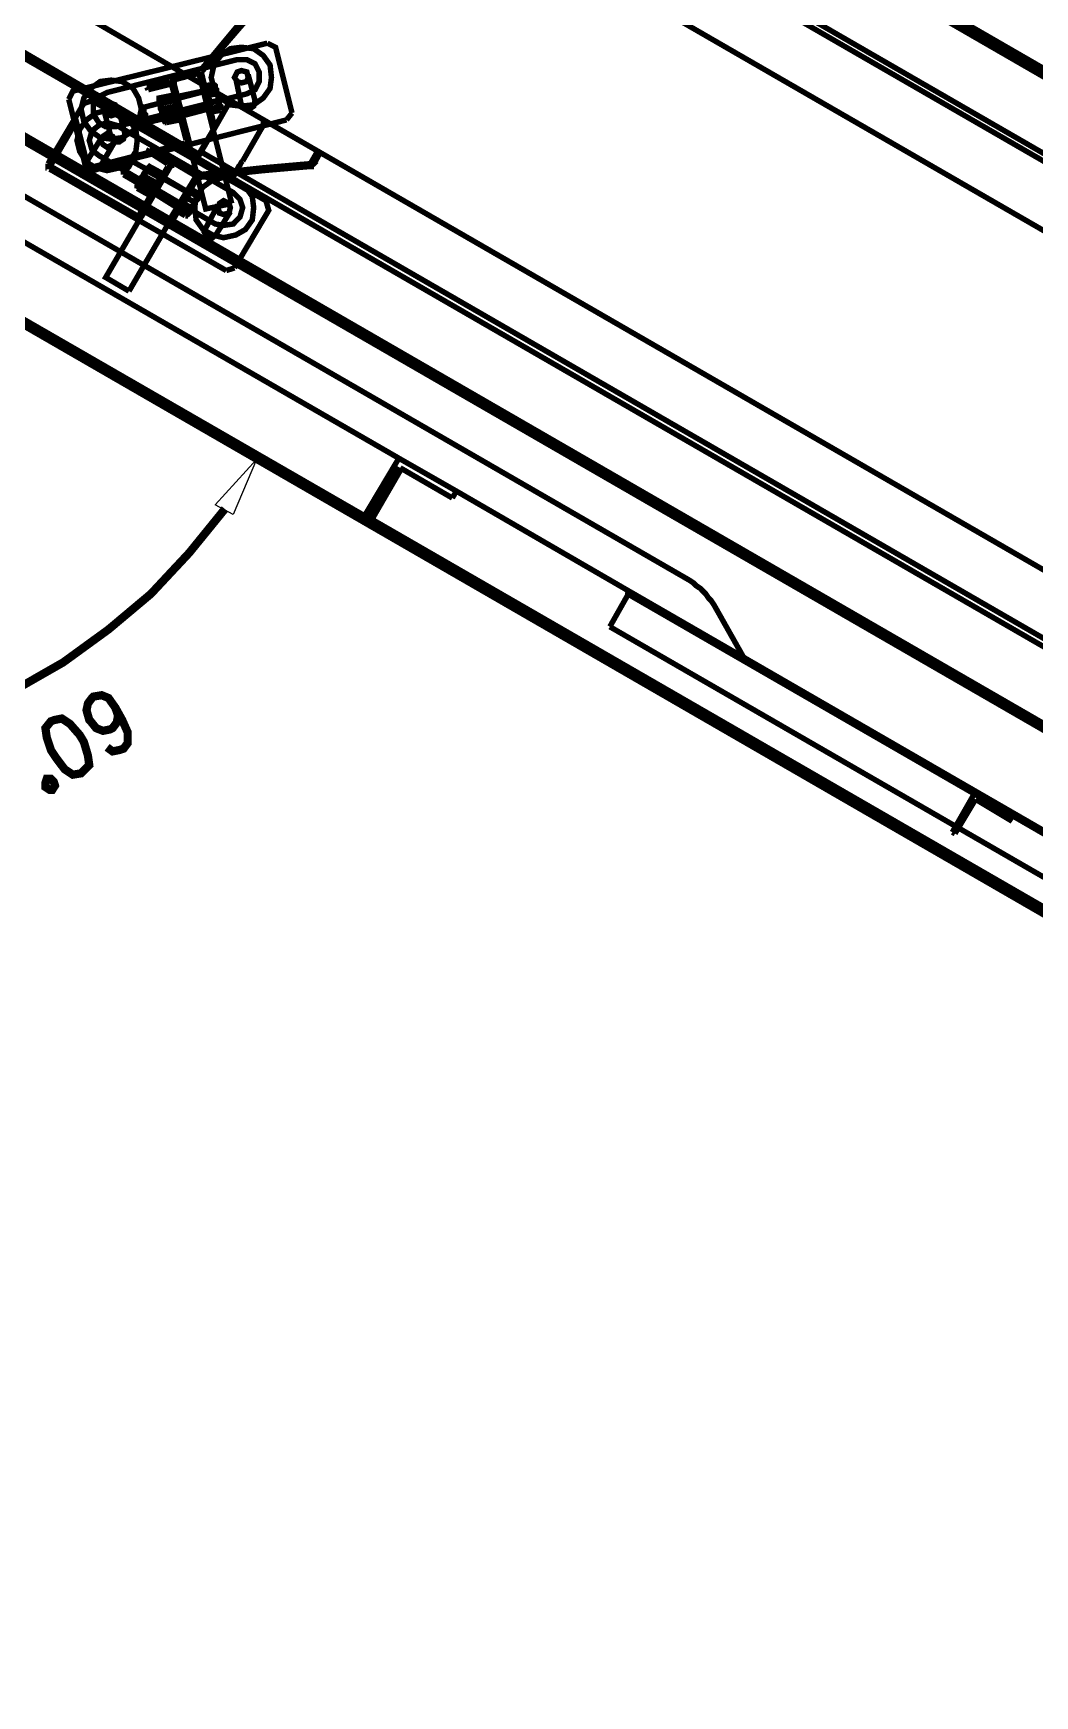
# Model space of a CAD drawing. Extents: x 0.1 to 11.6, y 0.3 to 16.2.
# Drawn here: x 5.644 to 6.862, y 7.934 to 9.957 of the extents above; entities that cross this region are included whole.
import ezdxf

# ---------------------------------------------------------------- set-up
doc = ezdxf.new("R2010")
doc.units = 0
doc.header["$MEASUREMENT"] = 0

msp = doc.modelspace()

# ---------------------------------------------------------------- linework, layer by layer
at = {"color": 0}
for points, const_width in [([(7.47999, 9.56168), (7.47999, 8.87999), (7.49669, 8.87999), (7.49669, 9.56168), (7.47999, 9.56168), (5.29497, 10.8233), (5.29497, 10.8217), (5.29335, 10.8217), (5.29335, 10.8184), (5.29167, 10.8167), (5.29167, 10.0333)], 0.01), ([(5.29167, 10.8167), (9.94336, 8.13167)], 0.00667), ([(6.10335, 10.255), (5.87831, 10.385), (5.84169, 10.4017), (5.80165, 10.4134), (5.76167, 10.42), (5.72168, 10.4183), (5.68164, 10.41), (5.64333, 10.3967), (5.60667, 10.3783), (5.57497, 10.3533), (5.54665, 10.3233), (5.52333, 10.29), (5.50667, 10.2533), (5.49501, 10.2133), (5.49001, 10.1733), (5.49001, 10.1334), (5.49832, 10.0933), (5.51167, 10.055), (5.53, 10.0183), (5.55501, 9.98665), (5.58501, 9.95833), (5.61833, 9.935), (5.84332, 9.80501), (5.88336, 9.875)], 0.00667), ([(9.90169, 8.06168), (9.90001, 8.06332), (6.10335, 10.255)], 0.00667), ([(9.89665, 8.05664), (6.09831, 10.2483)], 0.00667), ([(6.06168, 10.185), (9.86003, 7.99333), (9.90001, 8.06332)], 0.00667), ([(9.60167, 7.54167), (5.29497, 10.0283), (5.29167, 10.03)], 0.00667), ([(5.29167, 10.0233), (9.59831, 7.53836)], 0.01), ([(5.63167, 10.025), (5.66, 10.005), (5.88336, 9.875), (5.845, 9.81), (5.62169, 9.94)], 0.00667), ([(6.50836, 9.19667), (6.47168, 9.26167), (6.46832, 9.26665), (6.465, 9.27001), (6.46164, 9.27501), (6.45833, 9.27832), (6.45503, 9.28168), (6.44997, 9.285), (6.44667, 9.28836), (6.44168, 9.29167), (5.41997, 9.88167), (5.38499, 9.905), (5.35499, 9.935), (5.32835, 9.96832), (5.30832, 10.005), (5.30333, 10.0084), (5.29833, 10.0084), (5.29335, 10.0067), (5.29167, 10.0017)], 0.00667), ([(5.84668, 9.91168), (5.89665, 9.97168)], 0.00667), ([(5.84831, 9.91), (5.90001, 9.97)], 0.00667), ([(5.29167, 9.93332), (5.31332, 9.90668), (5.33832, 9.88167), (5.36664, 9.85835), (5.39501, 9.84), (6.08832, 9.44), (6.04665, 9.37001), (5.29497, 9.80333), (5.29497, 9.80501), (5.29335, 9.80501), (5.29335, 9.80664), (5.29167, 9.80664)], 0.00667), ([(5.84332, 9.80501), (5.845, 9.81), (5.62169, 9.94)], 0.00667), ([(5.92833, 9.94499), (5.69168, 9.88667), (5.68668, 9.87668)], 0.00667), ([(5.95833, 9.86003), (5.93832, 9.94), (5.92833, 9.94499)], 0.00667), ([(5.81332, 9.90001), (5.845, 9.90831)], 0.00667), ([(5.845, 9.90831), (5.845, 9.91), (5.845, 9.91168), (5.84668, 9.91168)], 0.00667), ([(5.88499, 9.75), (5.845, 9.90831)], 0.00667), ([(5.845, 9.90831), (5.86165, 9.845), (5.86333, 9.84668)], 0.00667), ([(5.84831, 9.90831), (5.84831, 9.91)], 0.00667), ([(5.86333, 9.84668), (5.84831, 9.90831)], 0.00667), ([(5.81, 9.89833), (5.78168, 9.89165)], 0.00667), ([(5.78331, 9.88835), (5.78168, 9.89165)], 0.00667), ([(5.81, 9.89501), (5.78331, 9.88835)], 0.00667), ([(5.815, 9.89501), (5.815, 9.89665), (5.81332, 9.89833), (5.81168, 9.89833), (5.81, 9.89833)], 0.00667), ([(5.81168, 9.89501), (5.81, 9.89501)], 0.00667), ([(5.83003, 9.82497), (5.81168, 9.89501)], 0.00667), ([(5.81332, 9.90001), (5.85335, 9.74333), (5.88499, 9.75)], 0.00667), ([(5.83333, 9.82497), (5.815, 9.89501)], 0.00667), ([(5.85335, 9.88835), (5.84999, 9.88667)], 0.00667), ([(5.85335, 9.89333), (5.86333, 9.89501)], 0.00667), ([(5.85335, 9.89165), (5.85335, 9.89333)], 0.00667), ([(5.85335, 9.89165), (5.85499, 9.88835), (5.86333, 9.89165)], 0.00667), ([(5.85335, 9.89165), (5.85499, 9.89165)], 0.00667), ([(5.85335, 9.88835), (5.85335, 9.88667)], 0.00667), ([(5.85667, 9.88167), (5.85499, 9.88835)], 0.00667), ([(5.86333, 9.89501), (5.86501, 9.89333)], 0.00667), ([(5.86501, 9.88997), (5.86501, 9.89333), (5.86333, 9.89501)], 0.00667), ([(5.86501, 9.89333), (5.86333, 9.89165)], 0.00667), ([(5.86333, 9.89165), (5.86664, 9.88835), (5.86664, 9.88336)], 0.00667), ([(5.86501, 9.89501), (5.86501, 9.89333)], 0.00667), ([(5.86501, 9.89333), (5.86501, 9.89165), (5.86501, 9.88997), (5.86664, 9.88835), (5.86664, 9.88667), (5.86664, 9.88499), (5.86664, 9.88336), (5.86833, 9.87999), (5.86833, 9.875)], 0.00667), ([(5.86664, 9.88336), (5.86664, 9.88667), (5.86501, 9.88997)], 0.00667), ([(5.88997, 9.90169), (5.89665, 9.87001), (5.90169, 9.86501), (5.90668, 9.86501), (5.91168, 9.86833), (5.91336, 9.875), (5.905, 9.90668)], 0.00667), ([(5.70503, 9.87169), (5.66336, 9.80165)], 0.00667), ([(5.68668, 9.87668), (5.70665, 9.79665)], 0.00667), ([(5.92665, 9.75331), (5.715, 9.875), (5.70503, 9.87169)], 0.00667), ([(5.77501, 9.86501), (5.77669, 9.86664), (5.77832, 9.86501), (5.77832, 9.86165), (5.77832, 9.86003), (5.78, 9.85835), (5.78, 9.85499), (5.78, 9.85335), (5.78168, 9.85167)], 0.00667), ([(5.85335, 9.88667), (5.77669, 9.86664)], 0.00667), ([(5.79665, 9.87668), (5.79665, 9.87831), (5.81332, 9.88167)], 0.00667), ([(5.81332, 9.87999), (5.79665, 9.87668), (5.79665, 9.87332), (5.79833, 9.86833)], 0.00667), ([(5.79665, 9.87831), (5.79665, 9.875), (5.79665, 9.87169), (5.79833, 9.87001), (5.79833, 9.86833), (5.79833, 9.86664), (5.79833, 9.86501), (5.80003, 9.86165), (5.80003, 9.86003), (5.80003, 9.85835), (5.80165, 9.85667)], 0.00667), ([(5.79665, 9.87668), (5.79665, 9.875), (5.79665, 9.87332), (5.79665, 9.87169)], 0.00667), ([(5.79665, 9.87668), (5.79833, 9.87668)], 0.00667), ([(5.79665, 9.87169), (5.79833, 9.86833), (5.80003, 9.86501), (5.81668, 9.86833)], 0.00667), ([(5.79665, 9.87169), (5.79833, 9.87001), (5.79833, 9.86833), (5.79833, 9.86664), (5.80003, 9.86333), (5.80003, 9.86165), (5.80003, 9.85835), (5.80165, 9.85667), (5.80165, 9.85499), (5.80165, 9.85335)], 0.00667), ([(5.79665, 9.87169), (5.79833, 9.87169), (5.79833, 9.87001), (5.79833, 9.86833), (5.80003, 9.86664), (5.80003, 9.86501), (5.80003, 9.86333), (5.80165, 9.86003), (5.80165, 9.85835), (5.80165, 9.85667), (5.80165, 9.85499)], 0.00667), ([(5.815, 9.875), (5.79833, 9.87169)], 0.00667), ([(5.79833, 9.86833), (5.80003, 9.86501), (5.80165, 9.86165)], 0.00667), ([(5.81668, 9.87668), (5.815, 9.87999), (5.81332, 9.88167)], 0.00667), ([(5.81332, 9.88167), (5.815, 9.88167)], 0.00667), ([(5.815, 9.88167), (5.81332, 9.87999)], 0.00667), ([(5.81332, 9.87999), (5.81668, 9.87668), (5.81668, 9.87332)], 0.00667), ([(5.815, 9.88167), (5.81668, 9.88167)], 0.00667), ([(5.81668, 9.87668), (5.815, 9.875)], 0.00667), ([(5.81999, 9.86003), (5.81999, 9.86165), (5.81836, 9.86333), (5.81836, 9.86501), (5.81836, 9.86664), (5.81668, 9.87001), (5.81668, 9.87169), (5.81668, 9.87332), (5.81668, 9.875), (5.815, 9.875)], 0.00667), ([(5.81836, 9.87999), (5.81668, 9.87831)], 0.00667), ([(5.81668, 9.86833), (5.81668, 9.87169), (5.81668, 9.87668)], 0.00667), ([(5.81668, 9.87332), (5.81836, 9.87001), (5.81836, 9.86501)], 0.00667), ([(5.81999, 9.86165), (5.81836, 9.86501), (5.81668, 9.86833)], 0.00667), ([(5.84999, 9.88667), (5.81836, 9.87999)], 0.00667), ([(5.85667, 9.88167), (5.86664, 9.88336)], 0.00667), ([(5.85667, 9.88167), (5.85835, 9.87332), (5.86833, 9.875)], 0.00667), ([(5.86003, 9.86664), (5.85835, 9.87332)], 0.00667), ([(5.86003, 9.86501), (5.87001, 9.86833)], 0.00667), ([(5.87169, 9.86333), (5.87169, 9.86664), (5.87001, 9.87001), (5.87001, 9.87169), (5.87001, 9.87332), (5.87001, 9.875), (5.86833, 9.87668), (5.86833, 9.87831), (5.86833, 9.87999), (5.86833, 9.88167), (5.86664, 9.88336)], 0.00667), ([(5.86833, 9.87668), (5.86833, 9.87999), (5.86664, 9.88336)], 0.00667), ([(5.87001, 9.86833), (5.87001, 9.87169), (5.86833, 9.87668)], 0.00667), ([(5.86833, 9.875), (5.87001, 9.87332), (5.87001, 9.87001)], 0.00667), ([(5.87169, 9.86664), (5.87169, 9.86833), (5.87001, 9.87001)], 0.00667), ([(5.87169, 9.86664), (5.87001, 9.86833)], 0.00667), ([(9.72331, 7.66), (9.68164, 7.68332), (5.88336, 9.875)], 0.00667), ([(5.69499, 9.84831), (5.66499, 9.79665)], 0.00667), ([(5.69168, 9.85335), (5.69499, 9.85335)], 0.00667), ([(5.69168, 9.84999), (5.69499, 9.84831)], 0.00667), ([(5.69499, 9.85335), (5.71001, 9.79497)], 0.00667), ([(5.715, 9.79167), (5.95167, 9.85167)], 0.00667), ([(5.74669, 9.86664), (5.75499, 9.83501), (5.75331, 9.82835), (5.74832, 9.82497), (5.74164, 9.82497), (5.73833, 9.83003), (5.72999, 9.86165)], 0.00667), ([(5.77501, 9.86501), (5.77669, 9.86501), (5.77669, 9.86333), (5.77669, 9.86165), (5.77669, 9.86003), (5.77832, 9.85835), (5.77832, 9.85499), (5.77832, 9.85335), (5.77832, 9.85167)], 0.00667), ([(5.77832, 9.85167), (5.78, 9.84999)], 0.00667), ([(5.78, 9.84999), (5.78168, 9.84831)], 0.00667), ([(5.78168, 9.84831), (5.85835, 9.86664)], 0.00667), ([(5.78168, 9.85167), (5.78168, 9.84999), (5.78168, 9.84831)], 0.00667), ([(5.80333, 9.84831), (5.80333, 9.84999), (5.80165, 9.85167), (5.80165, 9.85335), (5.80165, 9.85499), (5.80165, 9.85667), (5.80003, 9.86165), (5.80003, 9.86501)], 0.00667), ([(5.80165, 9.85499), (5.80165, 9.85835), (5.80165, 9.86165), (5.81836, 9.86501)], 0.00667), ([(5.80165, 9.85499), (5.81999, 9.86003)], 0.00667), ([(5.81999, 9.85335), (5.80333, 9.84999), (5.80165, 9.85335), (5.80165, 9.85667)], 0.00667), ([(5.80165, 9.85499), (5.80333, 9.85167), (5.80501, 9.84831)], 0.00667), ([(5.80165, 9.85499), (5.80333, 9.85499)], 0.00667), ([(5.80165, 9.85335), (5.80165, 9.85499)], 0.00667), ([(5.80165, 9.85335), (5.80333, 9.85335)], 0.00667), ([(5.80165, 9.85335), (5.80333, 9.85335)], 0.00667), ([(5.80333, 9.84999), (5.80333, 9.84831)], 0.00667), ([(5.80333, 9.84831), (5.80501, 9.84831)], 0.00667), ([(5.80333, 9.84831), (5.80501, 9.84831)], 0.00667), ([(5.80501, 9.84831), (5.82167, 9.85167)], 0.00667), ([(5.81836, 9.86501), (5.81999, 9.86333), (5.81999, 9.86003)], 0.00667), ([(5.82167, 9.85335), (5.81999, 9.85335), (5.81999, 9.85835), (5.81999, 9.86165)], 0.00667), ([(5.81999, 9.86003), (5.82167, 9.85667), (5.82167, 9.85167)], 0.00667), ([(5.82167, 9.85835), (5.81999, 9.86003)], 0.00667), ([(5.82167, 9.85667), (5.82497, 9.85667)], 0.00667), ([(5.82167, 9.85335), (5.82167, 9.85167)], 0.00667), ([(5.85835, 9.86664), (5.85667, 9.86501), (5.82497, 9.85667)], 0.00667), ([(5.86003, 9.86664), (5.86165, 9.86165), (5.87169, 9.86333)], 0.00667), ([(5.86003, 9.86333), (5.86165, 9.86333)], 0.00667), ([(5.87169, 9.86333), (5.87169, 9.86501), (5.87169, 9.86664)], 0.00667), ([(5.87169, 9.86501), (5.87169, 9.86664)], 0.00667), ([(5.92665, 9.85167), (5.92503, 9.84999), (5.92503, 9.84831), (5.92333, 9.84831), (5.92333, 9.84668), (5.92333, 9.845), (5.89833, 9.80165)], 0.00667), ([(5.95167, 9.85167), (5.95833, 9.86003)], 0.00667), ([(5.74164, 9.82335), (5.72499, 9.79497), (5.72168, 9.79167), (5.71669, 9.78999), (5.71164, 9.79335), (5.71001, 9.79833), (5.71001, 9.80333), (5.72667, 9.83003)], 0.00667), ([(5.66168, 9.79833), (5.66336, 9.80165), (5.66667, 9.78999)], 0.00667), ([(5.71164, 9.79335), (5.82835, 9.82335)], 0.00667), ([(5.78331, 9.81332), (5.785, 9.81668)], 0.00667), ([(5.80664, 9.79833), (5.78331, 9.81332)], 0.00667), ([(5.80832, 9.80165), (5.785, 9.81668)], 0.00667), ([(5.82835, 9.82335), (5.83003, 9.82335), (5.83003, 9.82497)], 0.00667), ([(5.83003, 9.81999), (5.83165, 9.82167), (5.83165, 9.82335), (5.83333, 9.82335), (5.83333, 9.82497)], 0.00667), ([(5.84668, 9.81332), (9.64501, 7.62001)], 0.00667), ([(5.98833, 9.81168), (5.98167, 9.80003)], 0.00667), ([(5.98503, 9.79833), (5.99164, 9.81), (5.98833, 9.81168)], 0.00667), ([(5.30501, 9.79167), (9.49333, 7.37332)], 0.01), ([(5.66168, 9.79833), (5.66168, 9.79665), (5.66168, 9.79497), (5.66168, 9.79335), (5.66336, 9.79335), (5.66336, 9.79167)], 0.00667), ([(5.66336, 9.79167), (5.66667, 9.78999)], 0.00667), ([(5.66499, 9.79665), (5.66499, 9.79497)], 0.00667), ([(5.66499, 9.79497), (5.77001, 9.73503)], 0.00667), ([(5.66667, 9.78999), (5.87831, 9.66835)], 0.00667), ([(5.70665, 9.79335), (5.70665, 9.79665), (5.715, 9.79167)], 0.00667), ([(5.70665, 9.79335), (5.70665, 9.79167), (5.70833, 9.79167), (5.71001, 9.78999), (5.71164, 9.78999)], 0.00667), ([(5.71001, 9.79497), (5.71001, 9.79335), (5.71164, 9.79335)], 0.00667), ([(5.71164, 9.78999), (5.715, 9.79167)], 0.00667), ([(5.81332, 9.80003), (5.73167, 9.66), (5.75999, 9.64333)], 0.00667), ([(5.75499, 9.78999), (5.75331, 9.78836), (5.75331, 9.78668)], 0.00667), ([(5.75499, 9.78836), (5.75499, 9.78668), (5.75331, 9.785)], 0.00667), ([(5.75331, 9.78668), (5.75331, 9.785)], 0.00667), ([(5.76167, 9.80165), (5.76335, 9.80165), (5.76335, 9.80003), (5.76167, 9.80003), (5.76167, 9.79833), (5.75999, 9.79497), (5.75836, 9.79335), (5.75667, 9.79167), (5.75667, 9.78999), (5.75499, 9.78836)], 0.00667), ([(5.76167, 9.80165), (5.75999, 9.80003), (5.75999, 9.79833), (5.75836, 9.79665), (5.75836, 9.79497), (5.75667, 9.79335), (5.75499, 9.79167), (5.75499, 9.78999)], 0.00667), ([(5.83165, 9.76335), (5.76335, 9.80165)], 0.00667), ([(5.77165, 9.73503), (5.80832, 9.79665)], 0.00667), ([(5.78168, 9.79167), (5.78168, 9.78999), (5.78, 9.78999), (5.78, 9.78836), (5.77832, 9.78668), (5.77669, 9.78331), (5.77669, 9.78168), (5.77501, 9.78), (5.77333, 9.77832), (5.77333, 9.77669), (5.77165, 9.77501)], 0.00667), ([(5.785, 9.79497), (5.78331, 9.79335), (5.78168, 9.78999), (5.78, 9.78836), (5.77832, 9.78668), (5.77832, 9.785), (5.77669, 9.78331), (5.77501, 9.78168), (5.77501, 9.78), (5.77333, 9.77832)], 0.00667), ([(5.78168, 9.79167), (5.78168, 9.78999), (5.78168, 9.78836), (5.78, 9.78836), (5.78, 9.78668), (5.77832, 9.785), (5.77832, 9.78168), (5.77669, 9.78), (5.77501, 9.77832), (5.77501, 9.77669), (5.77333, 9.77669), (5.77333, 9.77501)], 0.00667), ([(5.77501, 9.73335), (5.81, 9.79665)], 0.00667), ([(5.78, 9.78836), (5.77832, 9.785), (5.77669, 9.78168)], 0.00667), ([(5.78168, 9.78999), (5.78, 9.78668), (5.77832, 9.78331), (5.79335, 9.77501)], 0.00667), ([(5.80003, 9.785), (5.785, 9.79497), (5.78168, 9.79167), (5.78, 9.78836)], 0.00667), ([(5.78331, 9.79497), (5.78331, 9.79335), (5.78168, 9.79335), (5.78168, 9.79167), (5.78168, 9.78999)], 0.00667), ([(5.79665, 9.78168), (5.78168, 9.78999)], 0.00667), ([(5.78331, 9.79497), (5.785, 9.79497)], 0.00667), ([(5.785, 9.79497), (5.785, 9.79665), (5.785, 9.79497), (5.80003, 9.78668)], 0.00667), ([(5.79833, 9.78), (5.80003, 9.78331), (5.80003, 9.78668)], 0.00667), ([(5.80003, 9.78668), (5.80165, 9.78668)], 0.00667), ([(5.80165, 9.78668), (5.80333, 9.78668)], 0.00667), ([(5.80832, 9.79665), (5.80832, 9.79833), (5.80664, 9.79833)], 0.00667), ([(5.81, 9.79665), (5.81168, 9.79665), (5.81168, 9.79833), (5.81168, 9.80003), (5.81, 9.80003), (5.81, 9.80165), (5.80832, 9.80165)], 0.00667), ([(5.81332, 9.80003), (5.84169, 9.78331)], 0.00667), ([(5.84332, 9.80501), (9.63997, 7.61333), (9.68164, 7.68332)], 0.00667), ([(5.845, 9.785), (5.92333, 9.79335)], 0.00667), ([(5.845, 9.78168), (5.92333, 9.78999)], 0.00667), ([(5.88499, 9.78168), (5.88667, 9.78331), (5.88835, 9.785), (5.88835, 9.78668), (5.88997, 9.78836)], 0.00667), ([(5.88997, 9.78836), (5.88997, 9.78999), (5.89165, 9.78999), (5.89165, 9.79167), (5.89333, 9.79497), (5.89501, 9.79665), (5.89665, 9.80003), (5.89833, 9.80165)], 0.00667), ([(5.92333, 9.79335), (5.97999, 9.79833)], 0.00667), ([(5.97999, 9.79497), (5.92333, 9.78999), (5.92333, 9.79335)], 0.00667), ([(5.97999, 9.79833), (5.97999, 9.79497)], 0.00667), ([(5.98167, 9.79833), (5.97999, 9.79833)], 0.00667), ([(5.98167, 9.79665), (5.98167, 9.79497), (5.97999, 9.79497)], 0.00667), ([(5.98335, 9.79665), (5.98503, 9.79833), (5.98167, 9.80003)], 0.00667), ([(5.98167, 9.80003), (5.98167, 9.79833)], 0.00667), ([(5.98167, 9.80003), (5.98335, 9.79665)], 0.00667), ([(5.98167, 9.80003), (5.98335, 9.79665)], 0.00667), ([(5.98167, 9.79833), (5.98335, 9.79665)], 0.00667), ([(5.98335, 9.79665), (5.98167, 9.79665)], 0.00667), ([(5.98335, 9.79665), (5.98503, 9.79665)], 0.00667), ([(5.98335, 9.79665), (5.98503, 9.79665)], 0.00667), ([(5.75331, 9.785), (5.82167, 9.74501)], 0.00667), ([(5.75999, 9.64333), (5.84169, 9.78331)], 0.00667), ([(5.77001, 9.77001), (5.77001, 9.77165), (5.77165, 9.77333), (5.77165, 9.77501), (5.77333, 9.77669), (5.77333, 9.77832), (5.77669, 9.78168), (5.77832, 9.78331)], 0.00667), ([(5.77333, 9.77501), (5.77165, 9.77333), (5.77001, 9.76833)], 0.00667), ([(5.77165, 9.77001), (5.77001, 9.77001)], 0.00667), ([(5.77001, 9.77001), (5.77001, 9.76833)], 0.00667), ([(5.77001, 9.77001), (5.77165, 9.77001)], 0.00667), ([(5.77001, 9.76833), (5.785, 9.75999)], 0.00667), ([(5.78668, 9.76167), (5.77165, 9.77001), (5.77165, 9.77501), (5.77333, 9.77832)], 0.00667), ([(5.77165, 9.77501), (5.77333, 9.77501)], 0.00667), ([(5.77165, 9.77501), (5.77333, 9.77501)], 0.00667), ([(5.77165, 9.77501), (5.77333, 9.77501)], 0.00667), ([(5.77333, 9.77501), (5.77501, 9.77832), (5.77669, 9.78168), (5.79167, 9.77165)], 0.00667), ([(5.77333, 9.77501), (5.77501, 9.77501)], 0.00667), ([(5.77333, 9.77501), (5.78836, 9.76665)], 0.00667), ([(5.78999, 9.76665), (5.78836, 9.76335), (5.785, 9.75999)], 0.00667), ([(5.78668, 9.75999), (5.78668, 9.76167), (5.78836, 9.76497), (5.79167, 9.76833)], 0.00667), ([(5.78836, 9.76665), (5.78999, 9.76665), (5.78999, 9.76833), (5.78999, 9.77001), (5.79167, 9.77165), (5.79335, 9.77333), (5.79335, 9.77501), (5.79497, 9.77669), (5.79665, 9.77832), (5.79665, 9.78), (5.79665, 9.78168)], 0.00667), ([(5.78836, 9.76497), (5.78836, 9.76665)], 0.00667), ([(5.79167, 9.77165), (5.79167, 9.76833), (5.78999, 9.76665)], 0.00667), ([(5.79665, 9.77832), (5.79497, 9.77501), (5.79167, 9.77165)], 0.00667), ([(5.79167, 9.76833), (5.79335, 9.77165), (5.79335, 9.77501)], 0.00667), ([(5.79335, 9.77501), (5.79665, 9.77832), (5.79833, 9.78)], 0.00667), ([(5.80003, 9.785), (5.79833, 9.78168), (5.79665, 9.77832)], 0.00667), ([(5.79833, 9.78168), (5.79665, 9.78168)], 0.00667), ([(5.80165, 9.785), (5.80003, 9.785)], 0.00667), ([(5.80165, 9.78168), (5.80003, 9.78331)], 0.00667), ([(5.83003, 9.76497), (5.80165, 9.78168)], 0.00667), ([(5.81168, 9.72667), (5.80832, 9.72835), (5.84169, 9.78331)], 0.00667), ([(5.81168, 9.72667), (5.84332, 9.78168)], 0.00667), ([(5.83501, 9.76497), (5.83664, 9.76665)], 0.00667), ([(5.83501, 9.76665), (5.83664, 9.76665)], 0.00667), ([(5.83664, 9.76665), (5.845, 9.76167)], 0.00667), ([(5.84169, 9.78331), (5.84169, 9.785), (5.84332, 9.785), (5.845, 9.785)], 0.00667), ([(5.84332, 9.78168), (5.845, 9.78168)], 0.00667), ([(5.78668, 9.75999), (5.785, 9.75999)], 0.00667), ([(5.78836, 9.76335), (5.79167, 9.76167)], 0.00667), ([(5.82167, 9.74333), (5.81836, 9.74501), (5.79167, 9.76167)], 0.00667), ([(5.82335, 9.74501), (5.82667, 9.75)], 0.00667), ([(5.83003, 9.75667), (5.82667, 9.75), (5.83501, 9.74501)], 0.00667), ([(5.82835, 9.73503), (5.83165, 9.73665), (5.83333, 9.73833), (5.83333, 9.74001), (5.83501, 9.74164), (5.83501, 9.74333), (5.83664, 9.74501), (5.83664, 9.74669), (5.83832, 9.74832), (5.83832, 9.75), (5.84, 9.75168)], 0.00667), ([(5.83333, 9.76335), (5.83003, 9.76497)], 0.00667), ([(5.83003, 9.75667), (5.83501, 9.76335)], 0.00667), ([(5.83003, 9.75667), (5.84, 9.75168)], 0.00667), ([(5.83333, 9.76335), (5.83165, 9.76335)], 0.00667), ([(5.83501, 9.76497), (5.83501, 9.76335), (5.84332, 9.75836)], 0.00667), ([(5.845, 9.75999), (5.845, 9.75836), (5.84332, 9.75836), (5.84332, 9.75667), (5.84332, 9.75499), (5.84169, 9.75331), (5.84, 9.75168), (5.83832, 9.74832), (5.83501, 9.74501)], 0.00667), ([(5.83664, 9.74501), (5.83832, 9.74832), (5.84, 9.75168)], 0.00667), ([(5.84332, 9.75836), (5.84169, 9.75499), (5.84, 9.75168)], 0.00667), ([(5.84, 9.75168), (5.84169, 9.75499), (5.84332, 9.75667)], 0.00667), ([(5.84332, 9.75667), (5.845, 9.75999), (5.845, 9.76167)], 0.00667), ([(5.845, 9.75999), (5.845, 9.75836), (5.84332, 9.75836)], 0.00667), ([(5.845, 9.76167), (5.845, 9.75999)], 0.00667), ([(5.845, 9.76167), (5.845, 9.75999)], 0.00667), ([(5.86833, 9.74832), (5.85335, 9.72), (5.85167, 9.715), (5.85499, 9.71001), (5.86165, 9.70833), (5.86664, 9.71332), (5.88336, 9.74001)], 0.00667), ([(5.88835, 9.67165), (5.93001, 9.74164), (5.92665, 9.75331)], 0.00667), ([(5.76833, 9.73167), (5.77001, 9.73167), (5.77165, 9.73167), (5.77333, 9.73167), (5.77333, 9.73335), (5.77501, 9.73335)], 0.00667), ([(5.77001, 9.73503), (5.77165, 9.73503)], 0.00667), ([(5.82335, 9.74501), (5.81999, 9.74001), (5.82835, 9.73503)], 0.00667), ([(5.81999, 9.74164), (5.82167, 9.74001)], 0.00667), ([(5.82167, 9.74501), (5.82335, 9.74501)], 0.00667), ([(5.82335, 9.74333), (5.83165, 9.73833)], 0.00667), ([(5.82835, 9.73503), (5.83003, 9.73503), (5.83165, 9.73503)], 0.00667), ([(5.83003, 9.73503), (5.83165, 9.73503)], 0.00667), ([(5.83165, 9.73833), (5.83333, 9.74164), (5.83664, 9.74501)], 0.00667), ([(5.83165, 9.73503), (5.83165, 9.73665), (5.83165, 9.73833), (5.83333, 9.73833)], 0.00667), ([(5.83165, 9.73503), (5.83165, 9.73665), (5.83165, 9.73833)], 0.00667), ([(5.83501, 9.74501), (5.83501, 9.74164), (5.83333, 9.73833)], 0.00667), ([(5.87831, 9.66835), (5.88835, 9.67165)], 0.00667), ([(9.50499, 7.37332), (6.05333, 9.36501), (6.09, 9.42833)], 0.01), ([(6.15831, 9.40001), (6.08832, 9.44)], 0.00667), ([(6.09, 9.42833), (6.15332, 9.39165)], 0.00667), ([(6.15332, 9.39165), (6.15831, 9.40001)], 0.00667), ([(6.36833, 9.27832), (6.15831, 9.40001)], 0.00667), ([(5.36333, 9.08165), (5.43164, 9.09169), (5.49669, 9.10835), (5.56, 9.12999), (5.62169, 9.15831), (5.68001, 9.19168), (5.73503, 9.23167), (5.78668, 9.27501), (5.83333, 9.32497), (5.87668, 9.37831)], 0.01), ([(6.04665, 9.37001), (6.05333, 9.36501)], 0.00667), ([(6.36664, 9.27333), (6.345, 9.23503)], 0.00667), ([(9.39333, 7.53168), (6.36833, 9.27832), (6.36833, 9.27669), (6.36664, 9.27501), (6.36664, 9.27333)], 0.00667), ([(6.36664, 9.27501), (6.78836, 9.03168)], 0.00667), ([(6.345, 9.23503), (9.36833, 7.49001)], 0.00667), ([(5.73335, 9.08832), (5.74001, 9.08333), (5.74832, 9.08501), (5.75331, 9.08664), (5.75836, 9.09332), (5.75836, 9.10667), (5.75168, 9.12169), (5.74333, 9.13667), (5.73503, 9.14833), (5.72667, 9.15169), (5.71669, 9.15001), (5.715, 9.14833), (5.71001, 9.14165), (5.70833, 9.13336), (5.71164, 9.12169), (5.71332, 9.12001), (5.72, 9.11165), (5.72835, 9.10835), (5.73665, 9.11003), (5.74001, 9.11165), (5.74501, 9.11833), (5.74669, 9.12668), (5.74333, 9.13667)], 0.01), ([(6.78836, 9.03168), (6.76167, 8.98503)], 0.00667), ([(6.78999, 9.02501), (6.76497, 8.98335)], 0.00667), ([(6.78836, 9.03168), (6.83501, 9.00499), (7.49501, 8.62332)], 0.00667), ([(6.83501, 9.00499), (6.83165, 9), (6.78999, 9.02501)], 0.00667), ([(6.76167, 8.98503), (6.76497, 8.98335)], 0.00667)]:
    msp.add_lwpolyline(points, dxfattribs=dict(at, const_width=const_width))
for points, const_width in [([(5.89665, 9.86833), (5.91168, 9.87001), (5.92333, 9.87831), (5.93164, 9.88997), (5.93332, 9.90332), (5.93164, 9.91835), (5.92333, 9.93001), (5.91168, 9.93832), (5.89665, 9.94), (5.88336, 9.93832), (5.87169, 9.93001), (5.86333, 9.91835), (5.86003, 9.90332), (5.86333, 9.88997), (5.87169, 9.87831), (5.88336, 9.87001), (5.89665, 9.86833)], 0.00667), ([(5.73335, 9.88499), (5.89165, 9.92503), (5.90332, 9.92503), (5.91336, 9.91997), (5.91835, 9.91), (5.91835, 9.89833), (5.91336, 9.88835), (5.90332, 9.88336), (5.74333, 9.84332), (5.73167, 9.84332), (5.72331, 9.84831), (5.71669, 9.85835), (5.71669, 9.87001), (5.72331, 9.87999), (5.73335, 9.88499)], 0.00667), ([(5.89665, 9.89665), (5.90332, 9.89833), (5.905, 9.90332), (5.90332, 9.91), (5.89665, 9.91168), (5.89165, 9.91), (5.88835, 9.90332), (5.89165, 9.89833), (5.89665, 9.89665)], 0.00667), ([(5.73833, 9.82835), (5.75168, 9.83003), (5.76497, 9.83832), (5.77165, 9.84999), (5.77501, 9.86501), (5.77165, 9.87831), (5.76497, 9.88997), (5.75168, 9.89833), (5.73833, 9.90001), (5.72499, 9.89833), (5.71332, 9.88997), (5.70503, 9.87831), (5.70167, 9.86501), (5.70503, 9.84999), (5.71332, 9.83832), (5.72499, 9.83003), (5.73833, 9.82835)], 0.00667), ([(5.73833, 9.85667), (5.74333, 9.85835), (5.74669, 9.86501), (5.74333, 9.87001), (5.73833, 9.87169), (5.73335, 9.87001), (5.72999, 9.86501), (5.73335, 9.85835), (5.73833, 9.85667)], 0.00667), ([(5.85835, 9.86664), (5.85835, 9.86833), (5.85835, 9.86664)], 0.00667), ([(5.73335, 9.78999), (5.74832, 9.79335), (5.75999, 9.80003), (5.76833, 9.81332), (5.77001, 9.82667), (5.76833, 9.84), (5.75999, 9.85167), (5.74832, 9.86003), (5.73335, 9.86333), (5.72, 9.86003), (5.70833, 9.85167), (5.69997, 9.84), (5.69667, 9.82667), (5.69997, 9.81332), (5.70833, 9.80003), (5.72, 9.79335), (5.73335, 9.78999)], 0.00667), ([(5.74501, 9.845), (5.88667, 9.76335), (5.89501, 9.75499), (5.89833, 9.74501), (5.89501, 9.73335), (5.88667, 9.72499), (5.875, 9.72331), (5.86501, 9.72499), (5.72331, 9.80832), (5.715, 9.815), (5.71164, 9.82667), (5.715, 9.83832), (5.72331, 9.845), (5.73335, 9.84831), (5.74501, 9.845)], 0.00667), ([(5.73335, 9.81836), (5.74001, 9.82167), (5.74164, 9.82667), (5.74001, 9.83165), (5.73335, 9.83501), (5.72835, 9.83165), (5.72499, 9.82667), (5.72835, 9.82167), (5.73335, 9.81836)], 0.00667), ([(5.98167, 9.79833), (5.98335, 9.79665), (5.98167, 9.79833)], 0.00667), ([(5.98167, 9.79833), (5.98335, 9.79665), (5.98167, 9.79833)], 0.00667), ([(5.875, 9.70833), (5.88997, 9.71164), (5.90169, 9.71832), (5.91, 9.72999), (5.91168, 9.74501), (5.91, 9.75836), (5.90169, 9.77001), (5.88997, 9.77832), (5.875, 9.78168), (5.86165, 9.77832), (5.84999, 9.77001), (5.84169, 9.75836), (5.84, 9.74501), (5.84169, 9.72999), (5.84999, 9.71832), (5.86165, 9.71164), (5.875, 9.70833)], 0.00667), ([(5.875, 9.73665), (5.88167, 9.73833), (5.88336, 9.74501), (5.88167, 9.75), (5.875, 9.75331), (5.87001, 9.75), (5.86833, 9.74501), (5.87001, 9.73833), (5.875, 9.73665)], 0.00667), ([(5.70503, 9.06), (5.71164, 9.06668), (5.71001, 9.07835), (5.70503, 9.095), (5.69997, 9.10335), (5.68832, 9.11664), (5.67833, 9.12332), (5.66997, 9.12169), (5.66499, 9.12001), (5.65831, 9.11165), (5.66, 9.09999), (5.66499, 9.08501), (5.67165, 9.07497), (5.68164, 9.06168), (5.69168, 9.05501), (5.70167, 9.05664), (5.70503, 9.06)], 0.01), ([(5.65831, 9.03999), (5.66336, 9.03668), (5.66667, 9.03668), (5.66997, 9.04167), (5.66835, 9.04665), (5.66499, 9.05003), (5.66, 9.05003), (5.65831, 9.04497), (5.65831, 9.03999)], 0.01)]:
    msp.add_lwpolyline(points, close=True, dxfattribs=dict(at, const_width=const_width))
msp.add_lwpolyline([(5.88667, 9.37169), (5.86501, 9.38336), (5.91499, 9.43832), (5.88667, 9.37169)], close=True, dxfattribs=at)

doc.saveas('drawing.dxf')
